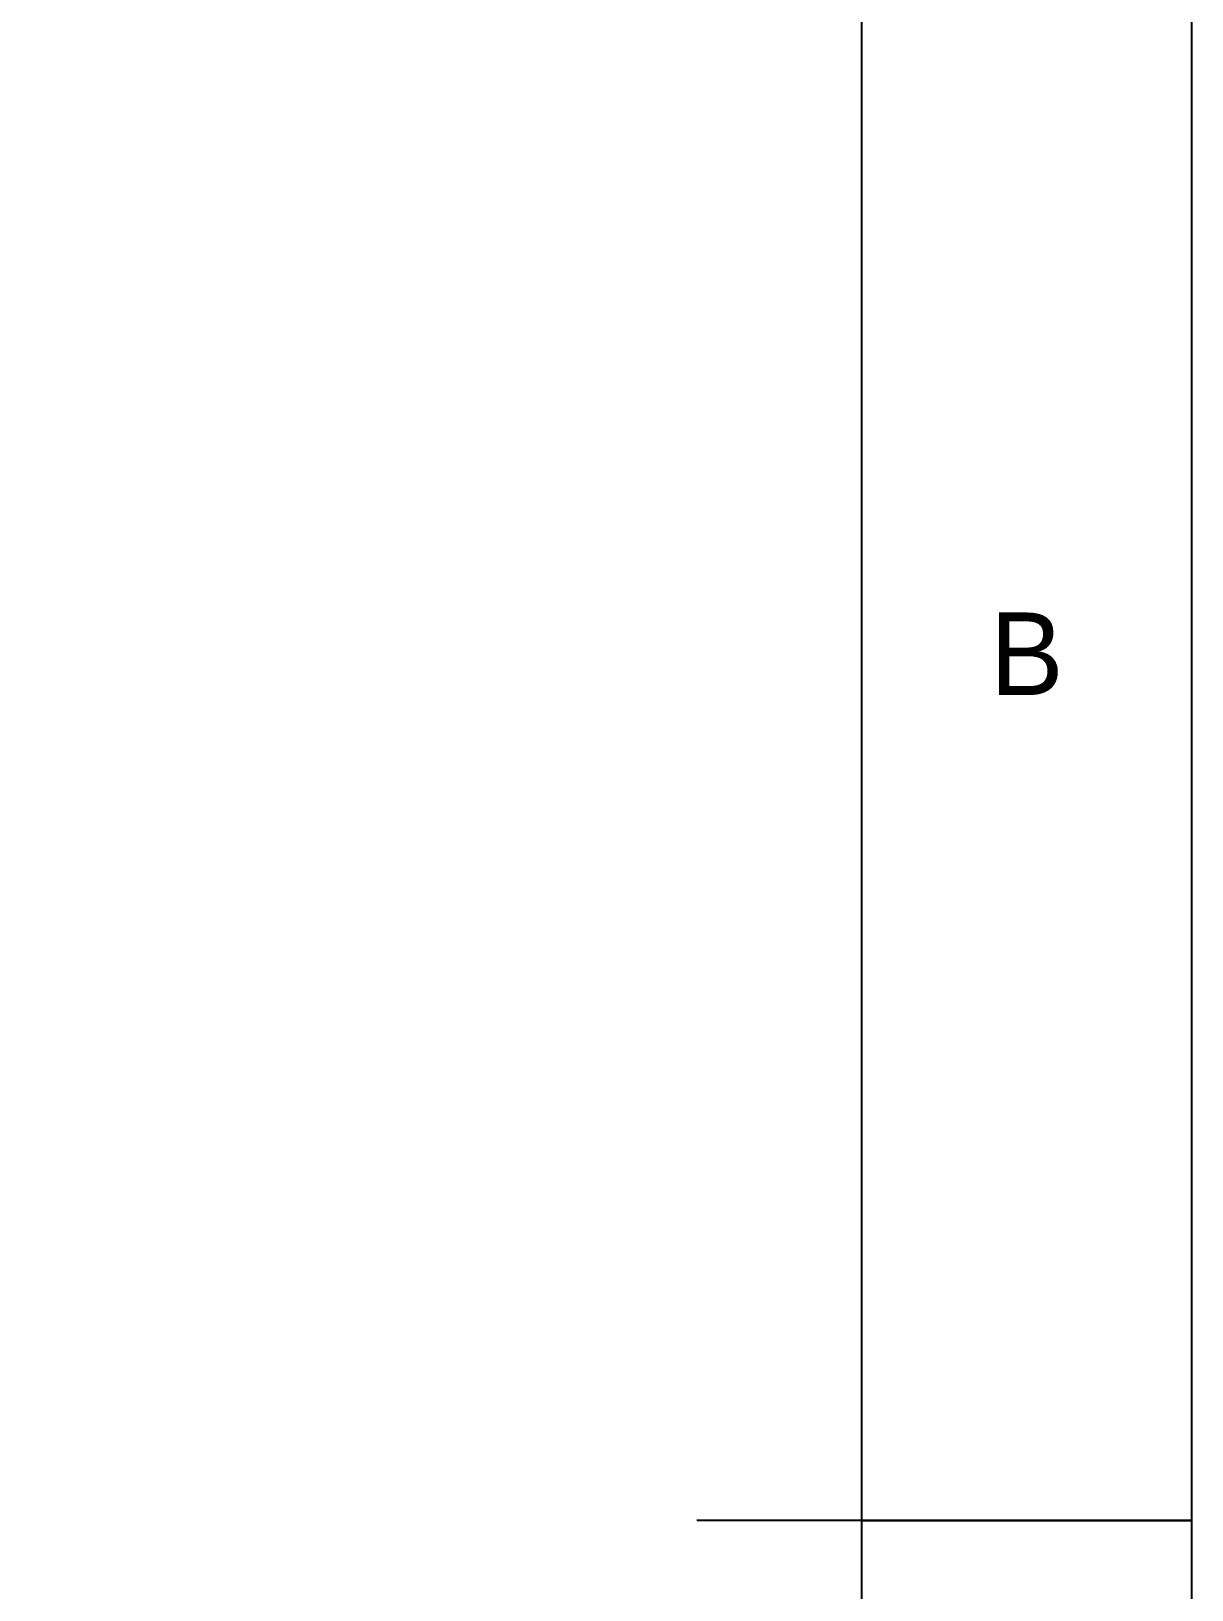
# Model space of a CAD drawing. Extents: x 0 to 297, y 0 to 210.
# Drawn here: x 261.83 to 297, y 102.9 to 150.1 of the extents above; entities that cross this region are included whole.
import ezdxf
from ezdxf.enums import TextEntityAlignment as Align

# ---------------------------------------------------------------- set-up
doc = ezdxf.new("R2010")
doc.units = 0
for name, color, linetype in [('FINA', 7, 'CONTINUOUS'), ('NORMA', 7, 'CONTINUOUS'), ('SOMBRA', 8, 'CONTINUOUS'), ('TEXTO', 7, 'CONTINUOUS')]:
    doc.layers.add(name, color=color, linetype=linetype)

msp = doc.modelspace()

# ---------------------------------------------------------------- linework, layer by layer
at = {"layer": 'FINA'}
for p, q in [((297, 0), (297, 210)), ((287, 105), (297, 105))]:
    msp.add_line(p, q, dxfattribs=at)
at = {"layer": 'NORMA'}
for p, q in [((287, 10), (287, 200)), ((297, 105), (282, 105))]:
    msp.add_line(p, q, dxfattribs=at)
at = {"layer": 'SOMBRA', "color": 253}
msp.add_solid([(260.8315, 174.9701), (265.8094, 177.1344), (208.5337, 144.0663)], dxfattribs=at)
at = {"layer": 'SOMBRA', "color": 252}
for points in [[(211.7628, 145.0784), (208.5337, 144.0663), (265.8094, 177.1344)], [(211.7628, 145.0784), (265.8094, 177.1344), (266.5475, 176.7083)], [(217.0975, 146.7504), (211.7628, 145.0784), (266.5475, 176.7083)], [(217.0975, 146.7504), (266.5475, 176.7083), (267.7668, 176.0043)], [(220.6109, 147.8515), (217.0975, 146.7504), (267.7668, 176.0043)], [(220.6109, 147.8515), (267.7668, 176.0043), (268.5699, 175.5407)], [(223.0096, 148.6033), (220.6109, 147.8515), (268.5699, 175.5407)], [(223.0096, 148.6033), (268.5699, 175.5407), (269.1182, 175.2241)], [(224.6611, 149.1209), (223.0096, 148.6033), (269.1182, 175.2241)], [(224.6611, 149.1209), (269.1182, 175.2241), (269.4957, 175.0062)], [(264.9473, 162.6636), (282.78, 175.5014), (225.5043, 142.4333)], [(225.771, 149.4688), (224.6611, 149.1209), (269.4957, 175.0062)], [(225.771, 149.4688), (269.4957, 175.0062), (269.7493, 174.8597)], [(226.4574, 149.6839), (225.771, 149.4688), (269.7493, 174.8597)], [(226.4574, 149.6839), (269.7493, 174.8597), (269.9062, 174.7691)], [(226.7859, 149.7869), (226.4574, 149.6839), (269.9062, 174.7691)], [(226.7859, 149.7869), (269.9062, 174.7691), (269.9813, 174.7258)], [(264.5278, 161.6159), (226.7859, 149.7869), (269.9813, 174.7258)], [(282.78, 167.9059), (282.78, 169.3187), (239.4089, 144.2784)], [(282.78, 169.3187), (251.001, 152.6236), (239.4089, 144.2784)], [(282.78, 167.3365), (282.78, 167.9059), (229.4989, 137.1441)], [(282.78, 167.9059), (239.4089, 144.2784), (229.4989, 137.1441)], [(225.5043, 134.2684), (279.5509, 166.3244), (282.78, 167.3365)], [(282.78, 167.3365), (229.4989, 137.1441), (225.5043, 134.2684)], [(224.7662, 134.6945), (274.2162, 164.6524), (279.5509, 166.3244)], [(225.5043, 134.2684), (224.7662, 134.6945), (279.5509, 166.3244)], [(223.5469, 135.3985), (270.7028, 163.5513), (274.2162, 164.6524)], [(224.7662, 134.6945), (223.5469, 135.3985), (274.2162, 164.6524)], [(222.7438, 135.8621), (268.3041, 162.7995), (270.7028, 163.5513)], [(223.5469, 135.3985), (222.7438, 135.8621), (270.7028, 163.5513)], [(222.1955, 136.1787), (266.6526, 162.2819), (268.3041, 162.7995)], [(222.7438, 135.8621), (222.1955, 136.1787), (268.3041, 162.7995)], [(251.001, 152.6236), (264.9473, 162.6636), (225.5043, 139.8912)], [(264.9473, 162.6636), (225.5043, 142.4333), (225.5043, 139.8912)], [(221.5644, 136.5431), (264.8563, 161.7189), (265.5427, 161.934)], [(221.8181, 136.3966), (221.5644, 136.5431), (265.5427, 161.934)], [(221.8181, 136.3966), (265.5427, 161.934), (266.6526, 162.2819)], [(222.1955, 136.1787), (221.8181, 136.3966), (266.6526, 162.2819)], [(221.4075, 136.6337), (221.3324, 136.677), (264.5278, 161.6159)], [(221.4075, 136.6337), (264.5278, 161.6159), (264.8563, 161.7189)], [(221.5644, 136.5431), (221.4075, 136.6337), (264.8563, 161.7189)], [(221.6859, 136.8812), (226.7859, 149.7869), (264.5278, 161.6159)]]:
    msp.add_solid(points, dxfattribs=at)
at = {"layer": 'SOMBRA', "color": 254}
for points in [[(280.2483, 176.9631), (279.7533, 177.2489), (232.6927, 150.0785)], [(279.7533, 177.2489), (233.6377, 151.0835), (232.6927, 150.0785)], [(281.5212, 176.2282), (280.836, 176.6238), (230.1212, 147.3435)], [(280.836, 176.6238), (231.517, 148.828), (230.1212, 147.3435)], [(280.836, 176.6238), (280.2483, 176.9631), (231.517, 148.828)], [(280.2483, 176.9631), (232.6927, 150.0785), (231.517, 148.828)], [(282.3165, 175.769), (281.5212, 176.2282), (228.494, 145.613)], [(281.5212, 176.2282), (230.1212, 147.3435), (228.494, 145.613)], [(282.78, 175.5014), (282.3165, 175.769), (226.605, 143.604)], [(282.3165, 175.769), (228.494, 145.613), (226.605, 143.604)], [(282.78, 175.5014), (226.605, 143.604), (225.5043, 142.4333)]]:
    msp.add_solid(points, dxfattribs=at)

# ---------------------------------------------------------------- texts
at = {"layer": 'TEXTO'}
msp.add_text('B', height=2.5, dxfattribs=at).set_placement((292, 131.25), align=Align.MIDDLE_CENTER)

doc.saveas('drawing.dxf')
